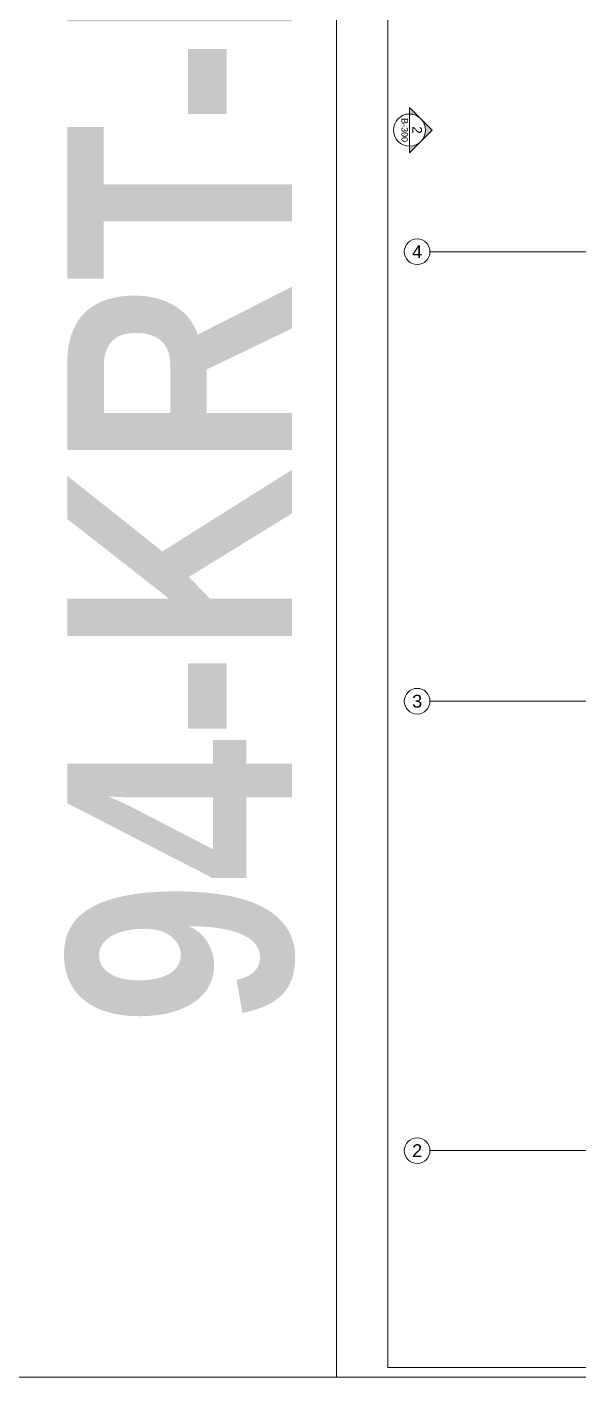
# Model space of a CAD drawing. Extents: x -2012 to 34975, y -1043 to 8321.
# Drawn here: x 6513 to 7372, y 0 to 2103 of the extents above; entities that cross this region are included whole.
import ezdxf
from ezdxf.enums import TextEntityAlignment as Align

# ---------------------------------------------------------------- set-up
doc = ezdxf.new("R2010")
doc.units = 0
doc.header["$LTSCALE"] = 25
doc.layers.get('0').update_dxf_attribs({"color": 9, "lineweight": 9})
for name, color, linetype, lineweight in [('21', 9, 'Continuous', 9), ('24', 9, 'Continuous', 9), ('40A', 9, 'Continuous', 9)]:
    doc.layers.add(name, color=color, linetype=linetype, lineweight=lineweight)
doc.styles.add('Arial', font='arial.ttf', dxfattribs={"height": 2.5})
doc.styles.add('MuuM_TEXT-BOLD', font='ARIALNB.TTF')

# ---------------------------------------------------------------- blocks, each defined once
blk = doc.blocks.new('0_exteriorelevation1')
h = blk.add_hatch(color=256)
h.paths.add_polyline_path([(7.07, 0), (0, 7.07), (-7.07, 0)])
h.paths.add_polyline_path([(5, 0, 1), (-5, 0)], flags=16)
blk.add_lwpolyline([(7.07, 0), (0, 7.07), (-7.07, 0), (7.07, 0)])
blk.add_lwpolyline([(7.07, 0), (0, 7.07), (-7.07, 0), (7.07, 0)])
blk.add_circle((0, 0), 5)
at = {"style": 'Arial'}
blk.add_attdef('KESITADI', text='', height=3, dxfattribs=at).set_placement((0, 0), align=Align.BOTTOM_CENTER)
blk.add_attdef('PAFTAADI', text='', height=2, dxfattribs=at).set_placement((0, -0.5), align=Align.TOP_CENTER)
blk = doc.blocks.new('0_aks')
at = {"linetype": 'Continuous'}
blk.add_circle((0, 0), 2, dxfattribs=at)
at = {"style": 'Arial'}
blk.add_attdef('AKS', text='', height=2, dxfattribs=at).set_placement((0, 0), align=Align.MIDDLE_CENTER)
blk = doc.blocks.new('p-aks_vw')
at = {"layer": '24', "ltscale": 2}
for points in [[(-255, 1440), (0, 1440)], [(-255, 740), (0, 740)], [(-255, 40), (0, 40)]]:
    blk.add_lwpolyline(points, dxfattribs=at)
at = {"layer": '24', "xscale": 10, "yscale": 10, "zscale": 10}
for p, values in [((-275, 1440), {'AKS': '4'}), ((-275, 740), {'AKS': '3'}), ((-275, 40), {'AKS': '2'})]:
    blk.add_blockref('0_aks', p, dxfattribs=at).add_auto_attribs(values)

msp = doc.modelspace()

# ---------------------------------------------------------------- linework, layer by layer
at = {"color": 4}
msp.add_lwpolyline([(6995, 0), (0, 0), (0, 4205), (6995, 4205)], close=True, dxfattribs=at)
at = {"layer": '40A'}
for points in [[(13990, 0), (6995, 0), (6995, 4205), (13990, 4205)], [(7075, 4190), (13450.06, 4190), (13450.06, 15), (7075, 15)]]:
    msp.add_lwpolyline(points, close=True, dxfattribs=at)

# ---------------------------------------------------------------- block references
at = {"layer": '21', "xscale": 5, "yscale": 5, "zscale": 5, "rotation": 270}
msp.add_blockref('0_exteriorelevation1', (7108.86, 1942), dxfattribs=at).add_auto_attribs({'KESITADI': '2', 'PAFTAADI': 'B-300'})
at = {"layer": '24'}
msp.add_blockref('p-aks_vw', (7395.84, 312.5), dxfattribs=at)

# ---------------------------------------------------------------- texts
at = {"layer": '40A', "style": 'MuuM_TEXT-BOLD'}
msp.add_text('94-KRT-E-B-100', height=350, rotation=90, dxfattribs=at).set_placement((6750.8, 2062.5), align=Align.MIDDLE_CENTER)

doc.saveas('drawing.dxf')
